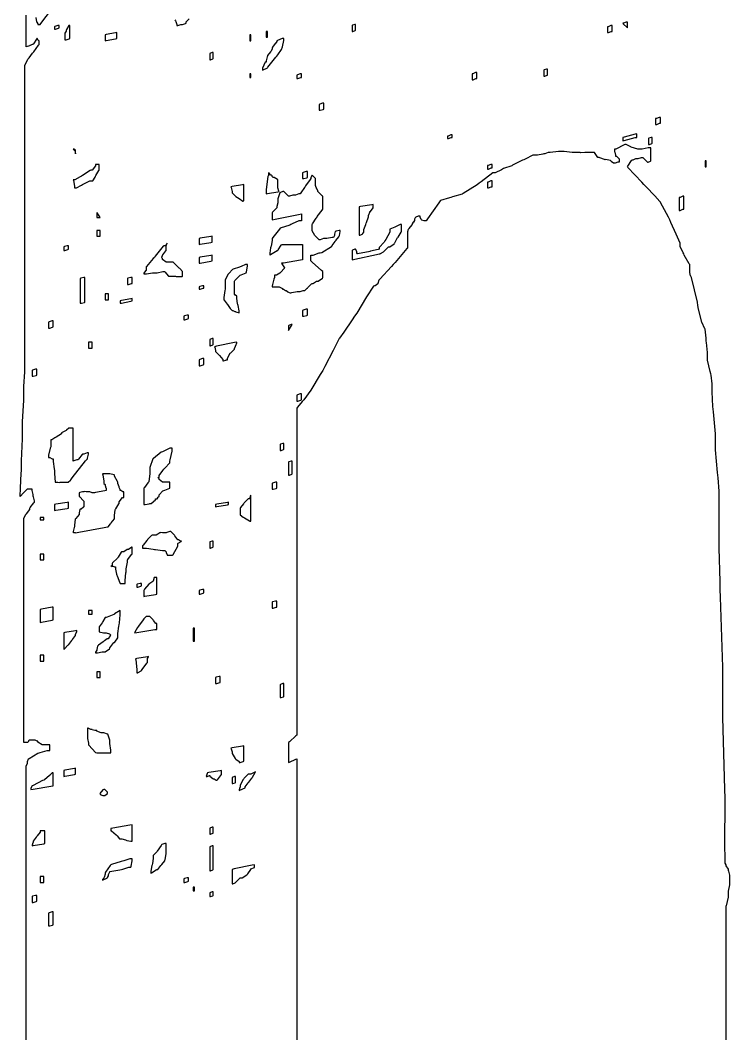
# Model space of a CAD drawing. Extents: x 44 to 313, y 66 to 291.
# Drawn here: x 91.51 to 112.78, y 210.24 to 240.61 of the extents above; entities that cross this region are included whole.
import ezdxf

# ---------------------------------------------------------------- set-up
doc = ezdxf.new("R2010")
doc.units = 0
doc.header["$MEASUREMENT"] = 0

msp = doc.modelspace()

# ---------------------------------------------------------------- linework, layer by layer
at = {"color": 40}
for points in [[(91.9773, 240.692), (91.9949, 240.568), (92.0048, 240.558), (92.0048, 240.558), (92.039, 240.506), (92.039, 240.488), (92.039, 240.488), (92.075, 240.488), (92.075, 240.488), (92.075, 240.488), (92.111, 240.488), (92.111, 240.488), (92.1551, 240.55), (92.5505, 241.063)], [(91.6862, 209.03), (91.6862, 215.955), (91.6862, 218.263), (91.6947, 218.273), (91.7222, 218.346), (91.7222, 218.369), (91.7222, 218.397), (91.7582, 218.476), (91.7582, 218.476), (91.7744, 218.485), (92.039, 218.644), (92.075, 218.652), (92.1096, 218.662), (92.3202, 218.722), (92.3918, 218.722), (92.3918, 218.75), (92.3918, 218.809), (92.3918, 218.828), (92.3918, 218.846), (92.3918, 218.886), (92.3918, 218.899), (92.3477, 218.899), (92.2486, 218.899), (92.2154, 218.899), (92.1713, 218.899), (92.039, 218.979), (92.039, 219.005), (92.0129, 219.005), (91.9536, 219.039), (91.9346, 219.039), (91.9346, 219.039), (91.8986, 219.039), (91.8986, 219.039), (91.8711, 219.039), (91.8118, 219.039), (91.7924, 219.039), (91.7829, 219.039), (91.7582, 219.014), (91.7582, 219.005), (91.7582, 218.996), (91.7303, 218.969), (91.7222, 218.969), (91.6947, 218.969), (91.6354, 218.969), (91.616, 218.969), (91.616, 219.807), (91.616, 222.317), (91.616, 224.808), (91.616, 225.637), (91.616, 225.681), (91.6767, 225.805), (91.6862, 225.814), (91.6947, 225.823), (91.7924, 225.949), (91.7924, 225.99), (91.809, 226.008), (91.9166, 226.149), (91.9346, 226.167), (91.9346, 226.211), (91.9067, 226.325), (91.8986, 226.343), (91.8986, 226.397), (91.8626, 226.515), (91.8626, 226.554), (91.8365, 226.554), (91.7773, 226.554), (91.7582, 226.554), (91.7194, 226.554), (91.6065, 226.449), (91.5099, 226.343), (91.5099, 226.343), (91.5099, 226.343), (91.5141, 226.599), (91.5363, 227.031), (91.5458, 227.119), (91.5458, 227.411), (91.5818, 228.065), (91.5818, 228.283), (91.5818, 228.574), (91.616, 229.228), (91.616, 229.446), (91.616, 229.64), (91.652, 230.078), (91.652, 230.223), (91.652, 231.344), (91.652, 234.703), (91.652, 238.064), (91.652, 239.183), (91.652, 239.255), (91.7402, 239.449), (91.7582, 239.466), (91.7744, 239.484), (91.8806, 239.626), (91.8986, 239.642), (91.9152, 239.67), (92.057, 239.863), (92.075, 239.889), (92.075, 239.916), (92.075, 239.976), (92.075, 239.995), (92.0655, 239.995), (92.039, 240.021), (92.039, 240.029), (92.039, 240.039), (92.0129, 240.065), (92.0048, 240.065), (91.9949, 240.049), (91.9067, 239.907), (91.8986, 239.889), (91.8711, 239.889), (91.8118, 239.853), (91.7924, 239.853), (91.7829, 239.845), (91.6862, 239.819), (91.6862, 239.819), (91.6862, 240.111), (91.6862, 240.765)], [(96.1401, 240.622), (96.1679, 240.594), (96.176, 240.578), (96.2021, 240.485), (96.2021, 240.454), (96.2367, 240.454), (96.3263, 240.48), (96.3443, 240.488), (96.3785, 240.488), (96.4667, 240.516), (96.4847, 240.524), (96.4847, 240.56), (96.5729, 240.657)], [(112.677, 207.429), (112.677, 210.274), (112.677, 213.118), (112.677, 214.066), (112.685, 214.075), (112.748, 214.333), (112.748, 214.419), (112.748, 214.507), (112.783, 214.705), (112.783, 214.771), (112.783, 214.799), (112.783, 214.858), (112.783, 214.878), (112.783, 214.895), (112.783, 214.936), (112.783, 214.948), (112.783, 214.992), (112.757, 215.108), (112.748, 215.124), (112.748, 215.168), (112.677, 215.267), (112.677, 215.301), (112.65, 215.354), (112.632, 216.028), (112.65, 217.074), (112.642, 217.311), (112.632, 217.559), (112.572, 219.728), (112.572, 220.45), (112.572, 221.228), (112.509, 223.318), (112.5, 223.555), (112.491, 223.793), (112.47, 224.79), (112.466, 225.399), (112.466, 225.601), (112.466, 225.787), (112.466, 226.205), (112.466, 226.343), (112.466, 226.501), (112.438, 226.898), (112.43, 226.977), (112.42, 227.057), (112.36, 227.739), (112.36, 227.965), (112.36, 228.213), (112.298, 228.874), (112.29, 228.953), (112.28, 229.033), (112.254, 229.475), (112.254, 229.622), (112.254, 229.72), (112.227, 229.977), (112.219, 230.011), (112.201, 230.083), (112.113, 230.426), (112.113, 230.54), (112.113, 230.656), (112.086, 230.955), (112.077, 230.999), (112.077, 231.087), (112.051, 231.352), (112.043, 231.352), (112.033, 231.362), (111.949, 231.56), (111.847, 231.953), (111.831, 232.058), (111.813, 232.164), (111.636, 232.905), (111.618, 232.94), (111.609, 232.949), (111.584, 233.048), (111.584, 233.08), (111.584, 233.134), (111.584, 233.253), (111.584, 233.292), (111.566, 233.31), (111.416, 233.575), (111.408, 233.609), (111.39, 233.645), (111.301, 233.831), (111.301, 233.892), (111.292, 233.928), (111.181, 234.196), (111.019, 234.555), (110.985, 234.633), (110.949, 234.713), (110.71, 235.154), (110.702, 235.162), (110.684, 235.18), (110.534, 235.348), (110.278, 235.621), (110.207, 235.692), (110.145, 235.762), (109.73, 236.203), (109.714, 236.221), (109.73, 236.238), (109.837, 236.405), (109.854, 236.431), (109.889, 236.431), (109.969, 236.467), (109.996, 236.467), (110.041, 236.467), (110.14, 236.502), (110.173, 236.502), (110.189, 236.485), (110.295, 236.379), (110.313, 236.361), (110.339, 236.361), (110.41, 236.389), (110.419, 236.397), (110.419, 236.495), (110.419, 236.712), (110.419, 236.784), (110.339, 236.784), (110.162, 236.75), (110.103, 236.75), (110.031, 236.75), (109.828, 236.804), (109.82, 236.82), (109.802, 236.83), (109.696, 236.882), (109.678, 236.89), (109.634, 236.89), (109.52, 236.83), (109.502, 236.82), (109.484, 236.812), (109.364, 236.75), (109.325, 236.75), (109.325, 236.732), (109.325, 236.692), (109.325, 236.678), (109.334, 236.662), (109.361, 236.569), (109.361, 236.538), (109.387, 236.538), (109.467, 236.459), (109.467, 236.431), (109.467, 236.415), (109.467, 236.375), (109.467, 236.361), (109.431, 236.361), (109.352, 236.325), (109.325, 236.325), (109.299, 236.325), (109.229, 236.379), (109.221, 236.397), (109.211, 236.407), (109.061, 236.441), (109.044, 236.431), (109.026, 236.441), (108.884, 236.493), (108.868, 236.502), (108.832, 236.502), (108.726, 236.644), (108.726, 236.644), (108.726, 236.644), (108.54, 236.644), (108.479, 236.644), (108.435, 236.644), (108.311, 236.635), (108.303, 236.644), (108.267, 236.644), (108.188, 236.644), (108.162, 236.644), (108.056, 236.644), (107.816, 236.678), (107.738, 236.678), (107.649, 236.678), (107.403, 236.653), (107.385, 236.644), (107.341, 236.644), (107.242, 236.608), (107.208, 236.608), (107.182, 236.6), (107.017, 236.573), (106.962, 236.573), (106.874, 236.573), (106.653, 236.449), (106.609, 236.431), (106.565, 236.415), (106.273, 236.265), (106.256, 236.255), (106.247, 236.247), (106, 236.167), (105.974, 236.149), (105.938, 236.133), (105.753, 236.044), (105.693, 236.044), (105.683, 236.036), (105.33, 235.77), (105.268, 235.726), (105.206, 235.682), (104.792, 235.418), (104.775, 235.409), (104.765, 235.4), (104.466, 235.321), (104.422, 235.303), (104.378, 235.286), (104.114, 235.206), (104.105, 235.197), (104.061, 235.136), (103.893, 234.898), (103.725, 234.659), (103.681, 234.597), (103.681, 234.597), (103.646, 234.597), (103.646, 234.597), (103.619, 234.597), (103.548, 234.625), (103.54, 234.633), (103.531, 234.643), (103.504, 234.714), (103.504, 234.738), (103.504, 234.738), (103.47, 234.738), (103.47, 234.738), (103.443, 234.738), (103.372, 234.713), (103.364, 234.703), (103.354, 234.695), (103.328, 234.649), (103.328, 234.633), (103.328, 234.615), (103.302, 234.561), (103.294, 234.561), (103.294, 234.561), (103.258, 234.509), (103.258, 234.491), (103.248, 234.483), (103.16, 234.369), (103.152, 234.351), (103.142, 234.342), (103.117, 234.269), (103.117, 234.244), (103.117, 234.13), (103.117, 233.872), (103.117, 233.785), (103.099, 233.769), (102.747, 233.354), (102.694, 233.292), (102.64, 233.232), (102.288, 232.851), (102.27, 232.833), (102.26, 232.825), (102.235, 232.727), (102.235, 232.727), (102.235, 232.711), (102.155, 232.657), (102.129, 232.657), (102.102, 232.64), (101.895, 232.318), (101.6, 231.837), (101.53, 231.739), (101.458, 231.635), (101.207, 231.26), (101.079, 231.079), (101.071, 231.069), (101.053, 231.035), (100.89, 230.714), (100.638, 230.233), (100.578, 230.117), (100.506, 229.995), (100.223, 229.526), (100.011, 229.235), (99.9765, 229.199), (99.9589, 229.183), (99.8181, 229.015), (99.8001, 228.989), (99.8001, 228.331), (99.8001, 226.355), (99.8001, 224.086), (99.8001, 221.815), (99.8001, 219.84), (99.8001, 219.181), (99.774, 219.165), (99.5796, 218.987), (99.5535, 218.969), (99.5535, 218.82), (99.5535, 218.482), (99.5535, 218.369), (99.5796, 218.379), (99.774, 218.467), (99.8001, 218.476), (99.8001, 215.972), (99.8001, 210.336), (99.8001, 208.456)]]:
    msp.add_lwpolyline(points, dxfattribs=at)
for points in [[(92.534, 240.348), (92.5682, 240.348), (92.6564, 240.374), (92.6744, 240.382), (92.6744, 240.4), (92.6744, 240.441), (92.6744, 240.454), (92.6387, 240.454), (92.5505, 240.428), (92.534, 240.418), (92.534, 240.401), (92.534, 240.348), (92.534, 240.348)], [(92.9929, 240.454), (92.9651, 240.454), (92.8949, 240.33), (92.8867, 240.312), (92.8867, 240.286), (92.8508, 240.226), (92.8508, 240.206), (92.8508, 240.162), (92.8508, 240.062), (92.8508, 240.029), (92.8853, 240.029), (92.9749, 240.057), (92.9929, 240.065), (92.9929, 240.163), (92.9929, 240.382), (92.9929, 240.454)], [(98.884, 240.101), (98.884, 240.101), (98.9182, 240.101), (98.9182, 240.101), (98.9182, 240.145), (98.9182, 240.244), (98.9182, 240.278), (98.9182, 240.278), (98.884, 240.278), (98.884, 240.278), (98.884, 240.234), (98.884, 240.134), (98.884, 240.101)], [(101.46, 240.278), (101.486, 240.278), (101.554, 240.304), (101.564, 240.312), (101.564, 240.356), (101.564, 240.455), (101.564, 240.488), (101.538, 240.488), (101.468, 240.464), (101.46, 240.454), (101.46, 240.41), (101.46, 240.31), (101.46, 240.278)], [(109.115, 240.242), (109.149, 240.242), (109.227, 240.278), (109.255, 240.278), (109.255, 240.322), (109.255, 240.421), (109.255, 240.454), (109.219, 240.454), (109.141, 240.418), (109.115, 240.418), (109.115, 240.374), (109.115, 240.275), (109.115, 240.242)], [(109.714, 240.382), (109.714, 240.426), (109.714, 240.526), (109.714, 240.558), (109.678, 240.558), (109.6, 240.524), (109.573, 240.524), (109.59, 240.508), (109.704, 240.392), (109.714, 240.382)], [(94.0513, 239.995), (94.0855, 240.005), (94.3681, 240.057), (94.404, 240.065), (94.404, 240.109), (94.404, 240.209), (94.404, 240.242), (94.3681, 240.234), (94.0855, 240.181), (94.0513, 240.171), (94.0513, 240.127), (94.0513, 240.028), (94.0513, 239.995)], [(98.389, 239.995), (98.389, 239.995), (98.425, 239.995), (98.425, 239.995), (98.425, 240.039), (98.425, 240.138), (98.425, 240.171), (98.425, 240.171), (98.389, 240.171), (98.389, 240.171), (98.389, 240.127), (98.389, 240.028), (98.389, 239.995)], [(99.2008, 239.995), (99.2008, 239.979), (99.1747, 239.925), (99.1665, 239.925), (99.1567, 239.916), (99.0685, 239.801), (99.0604, 239.783), (99.0604, 239.757), (99.0328, 239.686), (99.0244, 239.677), (99.0148, 239.668), (98.9266, 239.554), (98.9182, 239.536), (98.9087, 239.52), (98.884, 239.4), (98.884, 239.36), (98.8564, 239.36), (98.7778, 239.175), (98.7778, 239.113), (98.7944, 239.123), (98.9005, 239.175), (98.9182, 239.183), (98.9362, 239.201), (99.1732, 239.502), (99.2008, 239.536), (99.2353, 239.572), (99.3415, 239.731), (99.3771, 239.819), (99.3771, 239.819), (99.3771, 239.819), (99.4131, 240.005), (99.4131, 240.065), (99.3592, 240.065), (99.2269, 240.005), (99.2008, 239.995)], [(97.1903, 239.43), (97.2164, 239.43), (97.2866, 239.457), (97.2965, 239.466), (97.2965, 239.51), (97.2965, 239.609), (97.2965, 239.642), (97.2689, 239.642), (97.1984, 239.616), (97.1903, 239.606), (97.1903, 239.562), (97.1903, 239.463), (97.1903, 239.43)], [(107.208, 238.937), (107.235, 238.937), (107.305, 238.963), (107.315, 238.971), (107.315, 239.015), (107.315, 239.115), (107.315, 239.147), (107.287, 239.147), (107.217, 239.123), (107.208, 239.113), (107.208, 239.069), (107.208, 238.97), (107.208, 238.937)], [(98.389, 238.901), (98.389, 238.901), (98.425, 238.901), (98.425, 238.901), (98.425, 238.928), (98.425, 238.988), (98.425, 239.007), (98.425, 239.007), (98.389, 239.007), (98.389, 239.007), (98.389, 238.981), (98.389, 238.922), (98.389, 238.901)], [(99.8001, 238.867), (99.8347, 238.867), (99.9243, 238.893), (99.9423, 238.901), (99.9423, 238.928), (99.9423, 238.988), (99.9423, 239.007), (99.9063, 239.007), (99.8181, 238.981), (99.8001, 238.971), (99.8001, 238.945), (99.8001, 238.887), (99.8001, 238.867)], [(105.058, 238.831), (105.092, 238.831), (105.17, 238.867), (105.198, 238.867), (105.198, 238.911), (105.198, 239.01), (105.198, 239.043), (105.162, 239.043), (105.084, 239.007), (105.058, 239.007), (105.058, 238.963), (105.058, 238.864), (105.058, 238.831)], [(100.471, 237.913), (100.506, 237.913), (100.594, 237.94), (100.612, 237.949), (100.612, 237.993), (100.612, 238.092), (100.612, 238.125), (100.576, 238.125), (100.488, 238.099), (100.471, 238.089), (100.471, 238.045), (100.471, 237.946), (100.471, 237.913)], [(110.56, 237.49), (110.594, 237.49), (110.675, 237.526), (110.702, 237.526), (110.702, 237.57), (110.702, 237.669), (110.702, 237.702), (110.666, 237.702), (110.586, 237.666), (110.56, 237.666), (110.56, 237.622), (110.56, 237.523), (110.56, 237.49)], [(104.316, 237.067), (104.351, 237.067), (104.43, 237.103), (104.458, 237.103), (104.458, 237.12), (104.458, 237.161), (104.458, 237.173), (104.422, 237.173), (104.342, 237.137), (104.316, 237.137), (104.316, 237.12), (104.316, 237.067), (104.316, 237.067)], [(109.573, 236.996), (109.618, 237.006), (109.952, 237.094), (109.996, 237.103), (109.996, 237.129), (109.996, 237.188), (109.996, 237.207), (109.952, 237.199), (109.618, 237.112), (109.573, 237.103), (109.573, 237.076), (109.573, 237.017), (109.573, 236.996)], [(110.349, 236.89), (110.375, 236.89), (110.446, 236.918), (110.455, 236.926), (110.455, 236.97), (110.455, 237.069), (110.455, 237.103), (110.428, 237.103), (110.357, 237.076), (110.349, 237.067), (110.349, 237.023), (110.349, 236.923), (110.349, 236.89)], [(93.1693, 236.714), (93.1693, 236.723), (93.1153, 236.75), (93.0974, 236.75), (93.0974, 236.75), (93.1238, 236.714), (93.1333, 236.714), (93.1415, 236.706), (93.1623, 236.608), (93.1693, 236.608), (93.1693, 236.608), (93.1693, 236.688), (93.1693, 236.714)], [(112.043, 236.221), (112.043, 236.221), (112.077, 236.221), (112.077, 236.221), (112.077, 236.265), (112.077, 236.364), (112.077, 236.397), (112.077, 236.397), (112.043, 236.397), (112.043, 236.397), (112.043, 236.353), (112.043, 236.254), (112.043, 236.221)], [(93.1333, 235.585), (93.194, 235.585), (93.3443, 235.674), (93.3799, 235.692), (93.4145, 235.709), (93.6004, 235.796), (93.6625, 235.796), (93.6886, 235.796), (93.7588, 235.912), (93.7687, 235.938), (93.7768, 235.956), (93.865, 236.106), (93.8749, 236.115), (93.8749, 236.159), (93.8749, 236.258), (93.8749, 236.291), (93.847, 236.291), (93.7877, 236.291), (93.7687, 236.291), (93.7687, 236.247), (93.6611, 236.115), (93.6265, 236.115), (93.6089, 236.106), (93.3718, 235.956), (93.3457, 235.938), (93.3097, 235.922), (93.1499, 235.832), (93.0974, 235.832), (93.1058, 235.806), (93.1333, 235.64), (93.1333, 235.585)], [(98.884, 235.409), (98.9182, 235.418), (99.2353, 235.471), (99.271, 235.479), (99.2614, 235.489), (99.2367, 235.588), (99.2367, 235.62), (99.2367, 235.674), (99.2367, 235.793), (99.2367, 235.832), (99.2188, 235.841), (99.1249, 235.902), (99.0946, 235.902), (99.0946, 235.902), (99.0604, 235.93), (99.0604, 235.938), (99.0604, 235.948), (99.0328, 235.972), (99.0244, 235.972), (99.0148, 235.972), (98.9901, 236), (98.9901, 236.008), (98.9901, 236.008), (98.9542, 236.044), (98.9542, 236.044), (98.9542, 236.026), (98.9542, 235.986), (98.9542, 235.972), (98.9362, 235.928), (98.884, 235.54), (98.884, 235.409)], [(99.9765, 235.868), (100.011, 235.868), (100.101, 235.894), (100.119, 235.902), (100.119, 235.946), (100.119, 236.045), (100.119, 236.079), (100.083, 236.079), (99.9945, 236.054), (99.9765, 236.044), (99.9765, 236), (99.9765, 235.901), (99.9765, 235.868)], [(105.517, 236.149), (105.551, 236.149), (105.629, 236.185), (105.657, 236.185), (105.657, 236.212), (105.657, 236.271), (105.657, 236.291), (105.621, 236.291), (105.543, 236.255), (105.517, 236.255), (105.517, 236.229), (105.517, 236.17), (105.517, 236.149)], [(99.0604, 232.621), (99.1044, 232.621), (99.2036, 232.621), (99.2367, 232.621), (99.271, 232.621), (99.3771, 232.569), (99.3771, 232.551), (99.4033, 232.551), (99.4625, 232.517), (99.4833, 232.517), (99.4833, 232.517), (99.5193, 232.481), (99.5193, 232.481), (99.5274, 232.472), (99.599, 232.445), (99.6237, 232.445), (99.6502, 232.454), (99.8153, 232.481), (99.8721, 232.481), (99.9063, 232.481), (99.9945, 232.508), (100.013, 232.517), (100.039, 232.517), (100.109, 232.578), (100.119, 232.587), (100.135, 232.605), (100.241, 232.711), (100.259, 232.727), (100.259, 232.727), (100.295, 232.727), (100.295, 232.727), (100.303, 232.737), (100.391, 232.789), (100.401, 232.797), (100.445, 232.797), (100.568, 232.887), (100.578, 232.904), (100.578, 232.931), (100.578, 232.99), (100.578, 233.01), (100.578, 233.028), (100.578, 233.068), (100.578, 233.08), (100.542, 233.116), (100.259, 233.364), (100.225, 233.398), (100.225, 233.425), (100.225, 233.484), (100.225, 233.503), (100.225, 233.521), (100.225, 233.562), (100.225, 233.575), (100.295, 233.575), (100.47, 233.637), (100.506, 233.645), (100.55, 233.655), (100.841, 233.83), (100.858, 233.856), (100.867, 233.866), (100.955, 233.981), (100.965, 233.998), (100.973, 234.007), (101.061, 234.122), (101.071, 234.138), (101.079, 234.156), (101.107, 234.276), (101.107, 234.315), (101.071, 234.315), (100.981, 234.29), (100.965, 234.28), (100.955, 234.28), (100.93, 234.202), (100.93, 234.174), (100.93, 234.158), (100.903, 234.104), (100.894, 234.104), (100.867, 234.096), (100.701, 234.068), (100.648, 234.068), (100.604, 234.068), (100.505, 234.032), (100.471, 234.032), (100.462, 234.042), (100.373, 234.13), (100.365, 234.138), (100.347, 234.156), (100.259, 234.302), (100.259, 234.351), (100.259, 234.369), (100.259, 234.408), (100.259, 234.421), (100.259, 234.439), (100.259, 234.479), (100.259, 234.491), (100.276, 234.509), (100.383, 234.677), (100.401, 234.703), (100.417, 234.731), (100.56, 234.924), (100.578, 234.95), (100.578, 234.994), (100.578, 235.093), (100.578, 235.126), (100.578, 235.18), (100.578, 235.3), (100.578, 235.339), (100.568, 235.339), (100.542, 235.365), (100.542, 235.373), (100.532, 235.383), (100.444, 235.471), (100.435, 235.479), (100.435, 235.497), (100.409, 235.549), (100.401, 235.549), (100.401, 235.549), (100.365, 235.657), (100.365, 235.692), (100.365, 235.736), (100.365, 235.835), (100.365, 235.868), (100.356, 235.877), (100.268, 235.964), (100.259, 235.972), (100.25, 235.964), (100.225, 235.893), (100.225, 235.868), (100.207, 235.841), (100.065, 235.647), (100.048, 235.62), (100.03, 235.603), (99.9229, 235.436), (99.9063, 235.409), (99.8622, 235.409), (99.7631, 235.373), (99.7299, 235.373), (99.6858, 235.373), (99.5867, 235.339), (99.5535, 235.339), (99.5535, 235.339), (99.5193, 235.373), (99.5193, 235.373), (99.5094, 235.383), (99.4212, 235.471), (99.4131, 235.479), (99.3856, 235.479), (99.3151, 235.453), (99.3069, 235.443), (99.2974, 235.435), (99.2367, 235.257), (99.2367, 235.197), (99.2367, 235.144), (99.2008, 235.026), (99.2008, 234.986), (99.1828, 234.968), (99.0769, 234.862), (99.0604, 234.844), (99.0604, 234.792), (99.0604, 234.673), (99.0604, 234.633), (99.1485, 234.651), (99.8541, 234.792), (99.9423, 234.81), (99.9423, 234.757), (99.9423, 234.637), (99.9423, 234.597), (99.8622, 234.597), (99.6583, 234.509), (99.6237, 234.491), (99.5881, 234.474), (99.3069, 234.385), (99.3069, 234.385), (99.2794, 234.351), (99.0865, 234.096), (99.0604, 234.068), (99.0604, 234.007), (99.0328, 233.839), (99.0244, 233.821), (99.0148, 233.795), (98.9901, 233.63), (98.9901, 233.575), (99.0163, 233.593), (99.2092, 233.707), (99.2367, 233.715), (99.2449, 233.733), (99.3331, 233.875), (99.3429, 233.892), (99.4212, 233.892), (99.599, 233.892), (99.6597, 233.892), (99.7384, 233.892), (99.9162, 233.892), (99.9765, 233.892), (99.9765, 233.777), (99.9765, 233.519), (99.9765, 233.433), (99.9148, 233.425), (99.4033, 233.336), (99.3429, 233.327), (99.351, 233.31), (99.4378, 233.196), (99.4474, 233.186), (99.4378, 233.178), (99.3151, 233.055), (99.3069, 233.046), (99.2974, 233.037), (99.1979, 232.974), (99.1665, 232.974), (99.1665, 232.974), (99.1306, 232.974), (99.1306, 232.974), (99.1306, 232.958), (99.1306, 232.917), (99.1306, 232.904), (99.1126, 232.853), (99.0685, 232.697), (99.0604, 232.64), (99.0604, 232.621)], [(105.517, 235.585), (105.551, 235.585), (105.629, 235.62), (105.657, 235.62), (105.657, 235.664), (105.657, 235.763), (105.657, 235.796), (105.621, 235.796), (105.543, 235.762), (105.517, 235.762), (105.517, 235.718), (105.517, 235.619), (105.517, 235.585)], [(97.8599, 235.443), (97.8683, 235.435), (97.9565, 235.348), (97.966, 235.339), (97.9745, 235.33), (98.0722, 235.267), (98.0722, 235.267), (98.0722, 235.267), (98.1865, 235.188), (98.2126, 235.197), (98.2126, 235.321), (98.2126, 235.599), (98.2126, 235.692), (98.177, 235.683), (97.8599, 235.629), (97.8256, 235.62), (97.8337, 235.603), (97.8599, 235.483), (97.8599, 235.443)], [(111.265, 234.914), (111.3, 234.914), (111.38, 234.95), (111.408, 234.95), (111.408, 235.048), (111.408, 235.267), (111.408, 235.339), (111.372, 235.339), (111.292, 235.303), (111.265, 235.303), (111.265, 235.206), (111.265, 234.987), (111.265, 234.914)], [(93.8029, 234.703), (93.8294, 234.703), (93.8886, 234.703), (93.9091, 234.703), (93.8996, 234.721), (93.8114, 234.836), (93.8029, 234.844), (93.8029, 234.844), (93.8029, 234.739), (93.8029, 234.703)], [(101.67, 234.174), (101.696, 234.174), (101.767, 234.2), (101.776, 234.208), (101.785, 234.218), (101.812, 234.265), (101.812, 234.28), (101.812, 234.342), (101.873, 234.492), (101.883, 234.527), (101.891, 234.555), (101.953, 234.72), (101.953, 234.774), (101.961, 234.783), (101.989, 234.856), (101.989, 234.88), (102.015, 234.88), (102.093, 234.986), (102.093, 235.02), (102.093, 235.038), (102.093, 235.078), (102.093, 235.09), (102.049, 235.082), (101.714, 235.03), (101.67, 235.02), (101.67, 234.81), (101.67, 234.334), (101.67, 234.174)], [(101.46, 233.433), (101.538, 233.451), (102.19, 233.593), (102.27, 233.609), (102.27, 233.609), (102.306, 233.609), (102.306, 233.609), (102.314, 233.619), (102.402, 233.671), (102.412, 233.679), (102.428, 233.697), (102.534, 233.805), (102.552, 233.821), (102.596, 233.821), (102.719, 233.91), (102.729, 233.928), (102.737, 233.937), (102.825, 234.096), (102.835, 234.104), (102.843, 234.114), (102.931, 234.262), (102.941, 234.28), (102.941, 234.334), (102.941, 234.453), (102.941, 234.491), (102.897, 234.491), (102.781, 234.43), (102.765, 234.421), (102.737, 234.413), (102.588, 234.351), (102.588, 234.351), (102.588, 234.262), (102.472, 234.042), (102.446, 233.998), (102.42, 233.963), (102.27, 233.805), (102.27, 233.751), (102.243, 233.743), (102.015, 233.689), (101.989, 233.679), (101.953, 233.671), (101.67, 233.619), (101.636, 233.609), (101.626, 233.609), (101.6, 233.637), (101.6, 233.645), (101.6, 233.673), (101.572, 233.743), (101.564, 233.751), (101.538, 233.751), (101.468, 233.725), (101.46, 233.715), (101.46, 233.715), (101.46, 233.504), (101.46, 233.433)], [(93.8029, 234.138), (93.8294, 234.138), (93.8886, 234.138), (93.9091, 234.138), (93.9091, 234.182), (93.9091, 234.281), (93.9091, 234.315), (93.8816, 234.315), (93.8223, 234.315), (93.8029, 234.315), (93.8029, 234.271), (93.8029, 234.171), (93.8029, 234.138)], [(95.214, 233.01), (95.2927, 233.01), (95.4719, 233.046), (95.5326, 233.046), (95.6109, 233.046), (95.7887, 233.08), (95.8494, 233.08), (95.8578, 233.063), (95.946, 232.949), (95.9556, 232.94), (96.0078, 232.94), (96.1277, 232.94), (96.1679, 232.94), (96.1842, 232.931), (96.3605, 232.931), (96.3785, 232.94), (96.3785, 232.967), (96.3785, 233.026), (96.3785, 233.046), (96.3785, 233.081), (96.2903, 233.17), (96.2724, 233.186), (96.2547, 233.204), (96.114, 233.346), (96.096, 233.363), (96.0519, 233.363), (95.9527, 233.363), (95.9196, 233.363), (95.8839, 233.363), (95.7792, 233.443), (95.7792, 233.469), (95.7792, 233.469), (95.7432, 233.503), (95.7432, 233.503), (95.7516, 233.513), (95.7792, 233.56), (95.7792, 233.575), (95.7873, 233.584), (95.8755, 233.699), (95.8854, 233.715), (95.8854, 233.743), (95.8854, 233.802), (95.8854, 233.821), (95.8854, 233.849), (95.9196, 233.928), (95.9196, 233.928), (95.8854, 233.892), (95.8854, 233.884), (95.8578, 233.856), (95.8494, 233.856), (95.8494, 233.856), (95.8151, 233.856), (95.8151, 233.856), (95.7972, 233.839), (95.5587, 233.539), (95.5326, 233.503), (95.4966, 233.469), (95.2941, 233.232), (95.286, 233.222), (95.286, 233.196), (95.286, 233.136), (95.286, 233.116), (95.268, 233.099), (95.214, 233.033), (95.214, 233.01)], [(96.8735, 233.892), (96.9077, 233.901), (97.2248, 233.954), (97.2605, 233.962), (97.2605, 234.006), (97.2605, 234.105), (97.2605, 234.138), (97.2248, 234.13), (96.9077, 234.078), (96.8735, 234.068), (96.8735, 234.024), (96.8735, 233.925), (96.8735, 233.892)], [(92.8165, 233.715), (92.8508, 233.715), (92.939, 233.743), (92.9569, 233.751), (92.9569, 233.777), (92.9569, 233.837), (92.9569, 233.856), (92.921, 233.856), (92.8328, 233.831), (92.8165, 233.821), (92.8165, 233.795), (92.8165, 233.736), (92.8165, 233.715)], [(96.8735, 233.327), (96.9077, 233.336), (97.2248, 233.39), (97.2605, 233.398), (97.2605, 233.443), (97.2605, 233.542), (97.2605, 233.575), (97.2248, 233.566), (96.9077, 233.513), (96.8735, 233.503), (96.8735, 233.459), (96.8735, 233.36), (96.8735, 233.327)], [(97.6133, 232.234), (97.6217, 232.225), (97.7099, 232.102), (97.7194, 232.092), (97.7194, 232.092), (97.8076, 231.969), (97.8256, 231.951), (97.8256, 231.951), (97.8599, 231.915), (97.8599, 231.915), (97.8863, 231.915), (97.9456, 231.881), (97.966, 231.881), (97.9745, 231.873), (98.0722, 231.845), (98.0722, 231.845), (98.0722, 231.907), (98.0447, 232.066), (98.0362, 232.092), (98.0267, 232.11), (98.002, 232.283), (98.002, 232.34), (98.002, 232.34), (97.966, 232.374), (97.966, 232.374), (97.9565, 232.374), (97.9318, 232.402), (97.9318, 232.41), (97.9318, 232.482), (97.9318, 232.64), (97.9318, 232.693), (97.9318, 232.719), (97.9318, 232.778), (97.9318, 232.797), (97.9399, 232.815), (98.0902, 232.966), (98.1082, 232.974), (98.1343, 232.984), (98.2846, 233.046), (98.2846, 233.046), (98.2927, 233.072), (98.3188, 233.237), (98.3188, 233.292), (98.2652, 233.292), (98.1343, 233.232), (98.1082, 233.222), (98.0803, 233.214), (97.8958, 233.15), (97.8958, 233.15), (97.8778, 233.142), (97.7635, 233.019), (97.7554, 233.01), (97.7374, 232.993), (97.6492, 232.821), (97.6492, 232.763), (97.6492, 232.711), (97.6492, 232.591), (97.6492, 232.551), (97.6394, 232.517), (97.6133, 232.306), (97.6133, 232.234)], [(93.3097, 232.128), (93.3443, 232.128), (93.4325, 232.155), (93.4501, 232.164), (93.4501, 232.35), (93.4501, 232.766), (93.4501, 232.904), (93.4145, 232.904), (93.3263, 232.879), (93.3097, 232.869), (93.3097, 232.684), (93.3097, 232.267), (93.3097, 232.128)], [(94.7208, 232.693), (94.7554, 232.693), (94.8436, 232.719), (94.8612, 232.727), (94.8612, 232.771), (94.8612, 232.87), (94.8612, 232.904), (94.8256, 232.904), (94.7374, 232.879), (94.7208, 232.869), (94.7208, 232.825), (94.7208, 232.726), (94.7208, 232.693)], [(94.0513, 232.234), (94.0774, 232.234), (94.1352, 232.234), (94.1557, 232.234), (94.1557, 232.278), (94.1557, 232.377), (94.1557, 232.41), (94.1296, 232.41), (94.0703, 232.41), (94.0513, 232.41), (94.0513, 232.366), (94.0513, 232.267), (94.0513, 232.234)], [(96.8735, 232.551), (96.9077, 232.551), (96.9959, 232.578), (97.0139, 232.587), (97.0139, 232.605), (97.0139, 232.645), (97.0139, 232.657), (96.9779, 232.657), (96.8897, 232.631), (96.8735, 232.621), (96.8735, 232.605), (96.8735, 232.551), (96.8735, 232.551)], [(94.5085, 232.128), (94.543, 232.137), (94.8256, 232.19), (94.8612, 232.198), (94.8612, 232.216), (94.8612, 232.256), (94.8612, 232.268), (94.8256, 232.26), (94.543, 232.208), (94.5085, 232.198), (94.5085, 232.181), (94.5085, 232.128), (94.5085, 232.128)], [(96.4145, 231.635), (96.4487, 231.635), (96.5369, 231.661), (96.5549, 231.669), (96.5549, 231.696), (96.5549, 231.756), (96.5549, 231.775), (96.5193, 231.775), (96.4311, 231.749), (96.4145, 231.739), (96.4145, 231.713), (96.4145, 231.655), (96.4145, 231.635)], [(99.9765, 231.739), (100.011, 231.739), (100.101, 231.767), (100.119, 231.775), (100.119, 231.819), (100.119, 231.918), (100.119, 231.951), (100.083, 231.951), (99.9945, 231.925), (99.9765, 231.915), (99.9765, 231.871), (99.9765, 231.772), (99.9765, 231.739)], [(92.3576, 231.386), (92.3918, 231.386), (92.48, 231.414), (92.498, 231.422), (92.498, 231.466), (92.498, 231.565), (92.498, 231.599), (92.4623, 231.599), (92.3742, 231.573), (92.3576, 231.563), (92.3576, 231.519), (92.3576, 231.419), (92.3576, 231.386)], [(99.5535, 231.316), (99.562, 231.334), (99.6502, 231.476), (99.6597, 231.492), (99.6322, 231.492), (99.562, 231.468), (99.5535, 231.458), (99.5535, 231.424), (99.5535, 231.344), (99.5535, 231.316)], [(93.5563, 230.787), (93.5824, 230.787), (93.6417, 230.787), (93.6625, 230.787), (93.6625, 230.831), (93.6625, 230.93), (93.6625, 230.963), (93.635, 230.963), (93.5757, 230.963), (93.5563, 230.963), (93.5563, 230.919), (93.5563, 230.82), (93.5563, 230.787)], [(97.1903, 230.857), (97.2164, 230.857), (97.2866, 230.885), (97.2965, 230.893), (97.2965, 230.937), (97.2965, 231.036), (97.2965, 231.069), (97.2689, 231.069), (97.1984, 231.043), (97.1903, 231.033), (97.1903, 230.989), (97.1903, 230.89), (97.1903, 230.857)], [(97.3667, 230.681), (97.3748, 230.673), (97.463, 230.586), (97.4729, 230.576), (97.481, 230.568), (97.579, 230.443), (97.579, 230.4), (97.6051, 230.4), (97.6739, 230.426), (97.6835, 230.434), (97.6835, 230.434), (97.7194, 230.434), (97.7194, 230.434), (97.7194, 230.488), (97.8076, 230.63), (97.8256, 230.646), (97.8422, 230.664), (97.9318, 230.757), (97.9318, 230.787), (97.9399, 230.797), (97.966, 230.842), (97.966, 230.857), (97.9745, 230.867), (98.002, 230.94), (98.002, 230.963), (97.9304, 230.955), (97.3928, 230.841), (97.3307, 230.823), (97.3391, 230.814), (97.3667, 230.715), (97.3667, 230.681)], [(96.8735, 230.258), (96.9077, 230.258), (96.9959, 230.285), (97.0139, 230.294), (97.0139, 230.338), (97.0139, 230.437), (97.0139, 230.47), (96.9779, 230.47), (96.8897, 230.444), (96.8735, 230.434), (96.8735, 230.39), (96.8735, 230.291), (96.8735, 230.258)], [(91.8626, 229.941), (91.8972, 229.941), (91.9868, 229.967), (92.0048, 229.975), (92.0048, 230.019), (92.0048, 230.119), (92.0048, 230.152), (91.9688, 230.152), (91.8806, 230.127), (91.8626, 230.117), (91.8626, 230.073), (91.8626, 229.974), (91.8626, 229.941)], [(99.8001, 229.199), (99.8347, 229.199), (99.9243, 229.227), (99.9423, 229.235), (99.9423, 229.279), (99.9423, 229.379), (99.9423, 229.412), (99.9063, 229.412), (99.8181, 229.386), (99.8001, 229.376), (99.8001, 229.332), (99.8001, 229.233), (99.8001, 229.199)], [(92.3576, 227.506), (92.3918, 227.506), (92.4705, 227.471), (92.498, 227.471), (92.498, 227.383), (92.5241, 227.163), (92.534, 227.119), (92.534, 227.031), (92.5587, 226.766), (92.5682, 226.766), (92.6401, 226.766), (92.6401, 226.766), (92.7005, 226.757), (92.7104, 226.766), (92.7365, 226.766), (92.7957, 226.766), (92.8165, 226.766), (92.8426, 226.766), (92.9005, 226.766), (92.921, 226.766), (92.9474, 226.766), (93.0176, 226.828), (93.0271, 226.836), (93.0712, 226.898), (93.4681, 227.411), (93.5221, 227.471), (93.5302, 227.489), (93.5563, 227.609), (93.5563, 227.648), (93.5122, 227.648), (93.4131, 227.612), (93.3799, 227.612), (93.3619, 227.595), (93.2561, 227.453), (93.2395, 227.435), (93.2035, 227.435), (93.1153, 227.411), (93.0974, 227.401), (93.0974, 227.648), (93.0974, 228.203), (93.0974, 228.388), (93.0712, 228.388), (93.012, 228.388), (92.9929, 228.388), (92.9651, 228.388), (92.8949, 228.327), (92.8867, 228.317), (92.8688, 228.309), (92.7626, 228.257), (92.7446, 228.247), (92.7446, 228.213), (92.5862, 228.116), (92.5682, 228.107), (92.5505, 228.098), (92.4581, 228.035), (92.4278, 228.035), (92.4278, 227.983), (92.4278, 227.864), (92.4278, 227.824), (92.4098, 227.79), (92.3576, 227.578), (92.3576, 227.506)], [(99.3069, 227.718), (99.3331, 227.718), (99.4033, 227.746), (99.4131, 227.754), (99.4131, 227.798), (99.4131, 227.897), (99.4131, 227.93), (99.3856, 227.93), (99.3151, 227.904), (99.3069, 227.894), (99.3069, 227.85), (99.3069, 227.751), (99.3069, 227.718)], [(96.0617, 227.788), (95.9901, 227.788), (95.8137, 227.7), (95.7792, 227.682), (95.7351, 227.666), (95.5051, 227.481), (95.4966, 227.471), (95.4871, 227.463), (95.3904, 227.205), (95.3904, 227.119), (95.3904, 227.031), (95.3643, 226.775), (95.3562, 226.766), (95.3382, 226.749), (95.232, 226.608), (95.214, 226.59), (95.214, 226.467), (95.214, 226.188), (95.214, 226.095), (95.2581, 226.095), (95.3728, 226.122), (95.3904, 226.131), (95.4345, 226.131), (95.5668, 226.237), (95.5668, 226.271), (95.5668, 226.271), (95.6028, 226.271), (95.6028, 226.271), (95.6109, 226.271), (95.6388, 226.299), (95.6388, 226.307), (95.6388, 226.316), (95.673, 226.343), (95.673, 226.343), (95.673, 226.387), (95.7873, 226.511), (95.8151, 226.519), (95.8413, 226.529), (95.9915, 226.59), (95.9915, 226.59), (95.9915, 226.608), (95.9915, 226.647), (95.9915, 226.66), (95.9915, 226.687), (95.9915, 226.746), (95.9915, 226.766), (95.9474, 226.766), (95.848, 226.766), (95.8151, 226.766), (95.7792, 226.766), (95.673, 226.846), (95.673, 226.872), (95.673, 226.872), (95.6388, 226.906), (95.6388, 226.906), (95.6388, 226.906), (95.673, 226.906), (95.673, 226.906), (95.673, 226.968), (95.7873, 227.119), (95.8151, 227.153), (95.8413, 227.189), (95.9915, 227.349), (95.9915, 227.401), (96.0078, 227.437), (96.0617, 227.701), (96.0617, 227.788)], [(99.5535, 226.977), (99.5796, 226.977), (99.6502, 227.004), (99.6597, 227.013), (99.6597, 227.11), (99.6597, 227.329), (99.6597, 227.401), (99.6322, 227.401), (99.562, 227.375), (99.5535, 227.365), (99.5535, 227.269), (99.5535, 227.05), (99.5535, 226.977)], [(93.1693, 225.249), (93.2656, 225.267), (93.6445, 225.337), (94.0234, 225.408), (94.1215, 225.425), (94.1476, 225.425), (94.2178, 225.515), (94.2276, 225.531), (94.2358, 225.549), (94.3321, 225.669), (94.3321, 225.708), (94.3321, 225.77), (94.3585, 225.938), (94.3681, 225.954), (94.3762, 225.964), (94.4644, 226.114), (94.4742, 226.131), (94.4742, 226.175), (94.579, 226.307), (94.6146, 226.307), (94.6146, 226.325), (94.6146, 226.365), (94.6146, 226.377), (94.6146, 226.405), (94.6146, 226.464), (94.6146, 226.483), (94.5871, 226.483), (94.5279, 226.519), (94.5085, 226.519), (94.5085, 226.545), (94.4742, 226.605), (94.4742, 226.624), (94.4742, 226.624), (94.4383, 226.731), (94.4383, 226.766), (94.4287, 226.784), (94.3405, 226.95), (94.3321, 226.977), (94.3225, 226.986), (94.1973, 227.013), (94.1557, 227.013), (94.1116, 227.013), (93.9793, 227.013), (93.9793, 227.013), (93.9878, 226.986), (94.0153, 226.795), (94.0153, 226.73), (94.0153, 226.73), (94.0513, 226.696), (94.0513, 226.696), (94.0513, 226.669), (94.076, 226.599), (94.0855, 226.59), (94.0855, 226.573), (94.0855, 226.533), (94.0855, 226.519), (94.0498, 226.511), (93.7673, 226.457), (93.7327, 226.447), (93.7327, 226.447), (93.6985, 226.447), (93.6985, 226.447), (93.6706, 226.447), (93.6004, 226.475), (93.5923, 226.483), (93.5923, 226.483), (93.5563, 226.483), (93.5563, 226.483), (93.5383, 226.483), (93.4861, 226.483), (93.4861, 226.483), (93.4861, 226.483), (93.424, 226.493), (93.4159, 226.483), (93.3799, 226.483), (93.2917, 226.457), (93.2737, 226.447), (93.2737, 226.421), (93.2737, 226.363), (93.2737, 226.343), (93.2917, 226.325), (93.3979, 226.219), (93.4159, 226.201), (93.4159, 226.175), (93.4159, 226.115), (93.4159, 226.095), (93.4159, 226.078), (93.4159, 226.038), (93.4159, 226.024), (93.406, 226.016), (93.333, 225.954), (93.3097, 225.954), (93.3002, 225.946), (93.2737, 225.848), (93.2737, 225.848), (93.2737, 225.804), (93.1774, 225.681), (93.1693, 225.672), (93.1594, 225.655), (93.1333, 225.483), (93.1333, 225.425), (93.1238, 225.408), (93.0974, 225.288), (93.0974, 225.249), (93.1058, 225.258), (93.1594, 225.258), (93.1693, 225.249)], [(99.0604, 226.554), (99.0946, 226.554), (99.1828, 226.581), (99.2008, 226.59), (99.2008, 226.634), (99.2008, 226.733), (99.2008, 226.766), (99.1651, 226.766), (99.0769, 226.74), (99.0604, 226.73), (99.0604, 226.686), (99.0604, 226.587), (99.0604, 226.554)], [(98.1082, 225.814), (98.1082, 225.787), (98.195, 225.717), (98.2126, 225.708), (98.2306, 225.699), (98.3795, 225.611), (98.389, 225.601), (98.389, 225.601), (98.425, 225.601), (98.425, 225.601), (98.425, 225.796), (98.425, 226.233), (98.425, 226.377), (98.4155, 226.369), (98.389, 226.296), (98.389, 226.271), (98.3449, 226.271), (98.2211, 226.149), (98.2126, 226.131), (98.2031, 226.122), (98.1163, 226.008), (98.1082, 225.99), (98.1082, 225.972), (98.1082, 225.932), (98.1082, 225.918), (98.1082, 225.892), (98.1082, 225.834), (98.1082, 225.814)], [(92.534, 225.918), (92.5781, 225.928), (92.9128, 225.982), (92.9569, 225.99), (92.9569, 226.034), (92.9569, 226.133), (92.9569, 226.167), (92.9128, 226.158), (92.5781, 226.104), (92.534, 226.095), (92.534, 226.05), (92.534, 225.951), (92.534, 225.918)], [(97.3667, 226.024), (97.4012, 226.034), (97.7194, 226.086), (97.7554, 226.095), (97.7554, 226.113), (97.7554, 226.154), (97.7554, 226.167), (97.7194, 226.158), (97.4012, 226.104), (97.3667, 226.095), (97.3667, 226.078), (97.3667, 226.024), (97.3667, 226.024)], [(92.111, 225.637), (92.1371, 225.637), (92.1949, 225.637), (92.2154, 225.637), (92.2154, 225.655), (92.2154, 225.695), (92.2154, 225.708), (92.1893, 225.708), (92.13, 225.708), (92.111, 225.708), (92.111, 225.691), (92.111, 225.637), (92.111, 225.637)], [(95.214, 224.79), (95.2927, 224.79), (95.4966, 224.765), (95.5326, 224.755), (95.5668, 224.747), (95.7778, 224.719), (95.8494, 224.719), (95.8494, 224.719), (95.8854, 224.683), (95.8854, 224.683), (95.8854, 224.657), (95.91, 224.589), (95.9196, 224.579), (95.946, 224.579), (96.0053, 224.579), (96.0258, 224.579), (96.0258, 224.579), (96.0617, 224.579), (96.0617, 224.579), (96.096, 224.605), (96.2381, 224.85), (96.2381, 224.932), (96.2462, 224.941), (96.3344, 224.994), (96.3443, 225.002), (96.3165, 225.002), (96.2572, 225.036), (96.2381, 225.036), (96.2381, 225.036), (96.1485, 225.162), (96.1319, 225.178), (96.1224, 225.188), (96.0342, 225.276), (96.0258, 225.285), (95.9901, 225.285), (95.9019, 225.258), (95.8854, 225.249), (95.8578, 225.249), (95.7792, 225.249), (95.7792, 225.249), (95.7792, 225.249), (95.7171, 225.258), (95.709, 225.249), (95.691, 225.249), (95.6388, 225.213), (95.6388, 225.213), (95.6388, 225.205), (95.5848, 225.178), (95.5668, 225.178), (95.5407, 225.178), (95.4814, 225.178), (95.4624, 225.178), (95.4444, 225.17), (95.3287, 225.046), (95.3202, 225.036), (95.3022, 225.02), (95.1964, 224.878), (95.1798, 224.86), (95.1798, 224.844), (95.1798, 224.803), (95.1798, 224.79), (95.184, 224.794), (95.214, 224.79), (95.214, 224.79)], [(94.2276, 224.26), (94.2619, 224.26), (94.3405, 224.226), (94.3681, 224.226), (94.3681, 224.164), (94.3942, 224.006), (94.404, 223.978), (94.4122, 223.962), (94.4989, 223.749), (94.5085, 223.731), (94.5085, 223.731), (94.5444, 223.731), (94.5444, 223.731), (94.5706, 223.731), (94.6298, 223.731), (94.6506, 223.731), (94.6506, 223.82), (94.6753, 224.05), (94.6849, 224.084), (94.6849, 224.172), (94.7208, 224.371), (94.7208, 224.437), (94.7374, 224.455), (94.8436, 224.597), (94.8612, 224.613), (94.8612, 224.667), (94.8612, 224.787), (94.8612, 224.826), (94.8517, 224.817), (94.7526, 224.755), (94.7208, 224.755), (94.7113, 224.747), (94.6118, 224.683), (94.5804, 224.683), (94.5804, 224.683), (94.5444, 224.683), (94.5444, 224.683), (94.5349, 224.675), (94.4467, 224.525), (94.4383, 224.507), (94.4287, 224.491), (94.2785, 224.349), (94.2619, 224.331), (94.2619, 224.305), (94.2619, 224.247), (94.2619, 224.226), (94.2566, 224.237), (94.2276, 224.26), (94.2276, 224.26)], [(97.1903, 224.79), (97.2164, 224.79), (97.2866, 224.817), (97.2965, 224.826), (97.2965, 224.87), (97.2965, 224.969), (97.2965, 225.002), (97.2689, 225.002), (97.1984, 224.976), (97.1903, 224.966), (97.1903, 224.922), (97.1903, 224.823), (97.1903, 224.79)], [(92.111, 224.437), (92.1371, 224.437), (92.1949, 224.437), (92.2154, 224.437), (92.2154, 224.481), (92.2154, 224.58), (92.2154, 224.613), (92.1893, 224.613), (92.13, 224.613), (92.111, 224.613), (92.111, 224.569), (92.111, 224.47), (92.111, 224.437)], [(95.5326, 223.908), (95.5227, 223.908), (95.4966, 223.802), (95.4966, 223.802), (95.4871, 223.793), (95.3685, 223.715), (95.232, 223.565), (95.214, 223.521), (95.214, 223.477), (95.214, 223.377), (95.214, 223.344), (95.2486, 223.354), (95.5668, 223.406), (95.6028, 223.415), (95.6028, 223.538), (95.6028, 223.816), (95.6028, 223.908), (95.5848, 223.908), (95.5449, 223.908), (95.5326, 223.908)], [(95.0034, 223.625), (95.0376, 223.625), (95.1258, 223.653), (95.1438, 223.661), (95.1438, 223.679), (95.1438, 223.719), (95.1438, 223.731), (95.1082, 223.731), (95.02, 223.707), (95.0034, 223.697), (95.0034, 223.679), (95.0034, 223.639), (95.0034, 223.625)], [(96.8735, 223.415), (96.9077, 223.415), (96.9959, 223.441), (97.0139, 223.449), (97.0139, 223.477), (97.0139, 223.536), (97.0139, 223.555), (96.9779, 223.555), (96.8897, 223.53), (96.8735, 223.521), (96.8735, 223.494), (96.8735, 223.435), (96.8735, 223.415)], [(92.111, 222.567), (92.1452, 222.577), (92.4623, 222.63), (92.498, 222.639), (92.498, 222.736), (92.498, 222.954), (92.498, 223.026), (92.4623, 223.018), (92.1452, 222.965), (92.111, 222.956), (92.111, 222.859), (92.111, 222.64), (92.111, 222.567)], [(99.0604, 222.992), (99.0946, 222.992), (99.1828, 223.018), (99.2008, 223.026), (99.2008, 223.07), (99.2008, 223.169), (99.2008, 223.202), (99.1651, 223.202), (99.0769, 223.177), (99.0604, 223.168), (99.0604, 223.124), (99.0604, 223.024), (99.0604, 222.992)], [(93.5563, 222.815), (93.5824, 222.815), (93.6417, 222.815), (93.6625, 222.815), (93.6625, 222.841), (93.6625, 222.901), (93.6625, 222.92), (93.635, 222.92), (93.5757, 222.92), (93.5563, 222.92), (93.5563, 222.893), (93.5563, 222.836), (93.5563, 222.815)], [(94.1917, 222.144), (94.1821, 222.136), (94.1557, 222.09), (94.1557, 222.074), (94.1201, 222.074), (94.0319, 222.013), (94.0153, 222.003), (93.9973, 221.987), (93.8555, 221.879), (93.8389, 221.861), (93.8294, 221.853), (93.8029, 221.757), (93.8029, 221.757), (93.8029, 221.73), (93.7687, 221.671), (93.7687, 221.651), (93.8294, 221.651), (93.9684, 221.685), (94.0153, 221.685), (94.0594, 221.685), (94.1821, 221.774), (94.1917, 221.791), (94.1998, 221.801), (94.3144, 221.959), (94.3321, 221.967), (94.3501, 221.977), (94.4383, 222.103), (94.4383, 222.144), (94.4383, 222.232), (94.4644, 222.452), (94.4742, 222.497), (94.4824, 222.551), (94.5032, 222.789), (94.5085, 222.92), (94.5085, 222.92), (94.5085, 222.92), (94.3405, 222.825), (94.3321, 222.815), (94.3144, 222.807), (94.1116, 222.718), (94.0855, 222.709), (94.058, 222.709), (93.9878, 222.595), (93.9793, 222.567), (93.9698, 222.551), (93.8749, 222.431), (93.8749, 222.39), (93.8749, 222.364), (93.8749, 222.306), (93.8749, 222.286), (93.8749, 222.278), (94.0072, 222.25), (94.0513, 222.25), (94.0855, 222.25), (94.1821, 222.224), (94.1917, 222.214), (94.1917, 222.214), (94.2276, 222.18), (94.2276, 222.18), (94.2178, 222.18), (94.1917, 222.154), (94.1917, 222.144)], [(95.214, 222.673), (95.1964, 222.647), (95.0556, 222.454), (95.0376, 222.426), (95.0281, 222.41), (94.9413, 222.268), (94.9332, 222.25), (95.0034, 222.26), (95.5407, 222.348), (95.6028, 222.356), (95.6028, 222.4), (95.6028, 222.499), (95.6028, 222.533), (95.5753, 222.533), (95.5051, 222.621), (95.4966, 222.639), (95.4871, 222.656), (95.3904, 222.743), (95.3904, 222.743), (95.3643, 222.743), (95.305, 222.743), (95.286, 222.743), (95.286, 222.743), (95.214, 222.673), (95.214, 222.673)], [(96.6971, 222.003), (96.6971, 222.003), (96.7313, 222.003), (96.7313, 222.003), (96.7313, 222.101), (96.7313, 222.319), (96.7313, 222.39), (96.7313, 222.39), (96.6971, 222.39), (96.6971, 222.39), (96.6971, 222.294), (96.6971, 222.076), (96.6971, 222.003)], [(92.8165, 221.757), (92.8328, 221.774), (92.939, 221.881), (92.9569, 221.897), (92.9651, 221.907), (93.0533, 222.021), (93.0631, 222.038), (93.0797, 222.056), (93.1693, 222.176), (93.1693, 222.214), (93.1774, 222.224), (93.2035, 222.297), (93.2035, 222.32), (93.1679, 222.312), (92.8508, 222.26), (92.8165, 222.25), (92.8165, 222.127), (92.8165, 221.85), (92.8165, 221.757)], [(92.111, 221.404), (92.1371, 221.404), (92.1949, 221.404), (92.2154, 221.404), (92.2154, 221.448), (92.2154, 221.547), (92.2154, 221.58), (92.1893, 221.58), (92.13, 221.58), (92.111, 221.58), (92.111, 221.536), (92.111, 221.437), (92.111, 221.404)], [(95.0034, 221.051), (95.0034, 221.051), (95.0376, 221.051), (95.0376, 221.051), (95.0461, 221.061), (95.1343, 221.113), (95.1438, 221.121), (95.1604, 221.149), (95.3022, 221.342), (95.3202, 221.368), (95.3202, 221.396), (95.3202, 221.455), (95.3202, 221.474), (95.3287, 221.484), (95.3562, 221.529), (95.3562, 221.544), (95.3202, 221.536), (95.002, 221.484), (94.9674, 221.474), (94.9759, 221.44), (95.0034, 221.149), (95.0034, 221.051)], [(93.8029, 220.909), (93.8294, 220.909), (93.8886, 220.909), (93.9091, 220.909), (93.9091, 220.953), (93.9091, 221.052), (93.9091, 221.085), (93.8816, 221.085), (93.8223, 221.085), (93.8029, 221.085), (93.8029, 221.041), (93.8029, 220.942), (93.8029, 220.909)], [(97.3667, 220.733), (97.4012, 220.733), (97.4894, 220.76), (97.5071, 220.769), (97.5071, 220.813), (97.5071, 220.912), (97.5071, 220.945), (97.4714, 220.945), (97.3832, 220.919), (97.3667, 220.909), (97.3667, 220.865), (97.3667, 220.766), (97.3667, 220.733)], [(99.3069, 220.31), (99.3331, 220.31), (99.4033, 220.337), (99.4131, 220.346), (99.4131, 220.443), (99.4131, 220.661), (99.4131, 220.733), (99.3856, 220.733), (99.3151, 220.708), (99.3069, 220.698), (99.3069, 220.602), (99.3069, 220.383), (99.3069, 220.31)], [(93.5221, 219.392), (93.5221, 219.331), (93.5221, 219.192), (93.5221, 219.145), (93.5221, 219.085), (93.5563, 218.946), (93.5563, 218.899), (93.5648, 218.882), (93.7673, 218.662), (93.8029, 218.652), (93.8555, 218.652), (93.9754, 218.652), (94.0153, 218.652), (94.0675, 218.652), (94.2276, 218.652), (94.2276, 218.652), (94.2276, 218.732), (94.1998, 218.935), (94.1917, 218.969), (94.1917, 219.031), (94.138, 219.215), (94.1215, 219.215), (94.1215, 219.215), (94.0139, 219.251), (93.9793, 219.251), (93.9352, 219.251), (93.8029, 219.305), (93.8029, 219.322), (93.8029, 219.322), (93.7687, 219.322), (93.7687, 219.322), (93.7412, 219.322), (93.6706, 219.349), (93.6625, 219.358), (93.6265, 219.358), (93.5482, 219.392), (93.5221, 219.392)], [(97.8599, 218.652), (97.8683, 218.635), (97.9565, 218.485), (97.966, 218.476), (97.9745, 218.467), (98.0722, 218.394), (98.0722, 218.369), (98.1068, 218.369), (98.195, 218.397), (98.2126, 218.405), (98.2126, 218.52), (98.2126, 218.777), (98.2126, 218.863), (98.177, 218.855), (97.8599, 218.802), (97.8256, 218.792), (97.8337, 218.776), (97.8599, 218.684), (97.8599, 218.652)], [(92.8165, 217.946), (92.8508, 217.956), (93.1333, 218.009), (93.1693, 218.017), (93.1693, 218.061), (93.1693, 218.16), (93.1693, 218.193), (93.1333, 218.185), (92.8508, 218.132), (92.8165, 218.123), (92.8165, 218.079), (92.8165, 217.98), (92.8165, 217.946)], [(97.0841, 217.946), (97.1102, 217.946), (97.1808, 217.973), (97.1903, 217.981), (97.1903, 217.955), (97.2866, 217.886), (97.2965, 217.876), (97.3226, 217.876), (97.3818, 217.84), (97.4026, 217.84), (97.4288, 217.85), (97.5431, 218.003), (97.5431, 218.053), (97.5431, 218.07), (97.5431, 218.111), (97.5431, 218.123), (97.499, 218.114), (97.1642, 218.062), (97.1201, 218.053), (97.1102, 218.035), (97.0841, 217.946), (97.0841, 217.946)], [(98.389, 218.017), (98.3449, 218.017), (98.2211, 217.894), (98.2126, 217.876), (98.195, 217.858), (98.1082, 217.686), (98.1082, 217.628), (98.0983, 217.62), (98.0722, 217.548), (98.0722, 217.523), (98.0983, 217.533), (98.2486, 217.605), (98.2486, 217.628), (98.2567, 217.638), (98.3449, 217.754), (98.3548, 217.77), (98.3629, 217.78), (98.4511, 217.894), (98.461, 217.91), (98.4691, 217.928), (98.5559, 218.07), (98.5654, 218.087), (98.5393, 218.079), (98.4264, 218.017), (98.389, 218.017)], [(92.498, 218.053), (92.4705, 218.053), (92.4003, 217.991), (92.3918, 217.981), (92.3823, 217.973), (92.2334, 217.85), (92.2154, 217.84), (92.1798, 217.824), (91.8972, 217.682), (91.8626, 217.664), (91.8531, 217.656), (91.8284, 217.583), (91.8284, 217.558), (91.8986, 217.568), (92.4264, 217.656), (92.498, 217.664), (92.498, 217.762), (92.498, 217.981), (92.498, 218.053)], [(97.8599, 217.734), (97.8863, 217.734), (97.9565, 217.762), (97.966, 217.77), (97.966, 217.814), (97.966, 217.913), (97.966, 217.946), (97.9385, 217.946), (97.8683, 217.92), (97.8599, 217.91), (97.8599, 217.866), (97.8599, 217.767), (97.8599, 217.734)], [(94.1215, 217.452), (94.1215, 217.479), (94.0414, 217.558), (94.0153, 217.558), (93.9878, 217.55), (93.8996, 217.435), (93.9091, 217.417), (93.9091, 217.409), (93.9878, 217.381), (94.0153, 217.381), (94.0414, 217.381), (94.1215, 217.435), (94.1215, 217.452)], [(92.111, 216.323), (92.111, 216.279), (92.0214, 216.165), (92.0048, 216.147), (91.9868, 216.13), (91.8986, 216.01), (91.8986, 215.97), (91.8891, 215.962), (91.8626, 215.889), (91.8626, 215.864), (91.8972, 215.874), (92.2154, 215.928), (92.2514, 215.936), (92.2514, 216.034), (92.2514, 216.251), (92.2514, 216.323), (92.2154, 216.323), (92.1371, 216.323), (92.111, 216.323)], [(94.2276, 216.323), (94.2439, 216.315), (94.386, 216.201), (94.404, 216.183), (94.4122, 216.166), (94.4838, 216.076), (94.5085, 216.076), (94.5526, 216.076), (94.6672, 216.05), (94.6849, 216.04), (94.7028, 216.032), (94.8214, 216.006), (94.8612, 216.006), (94.8612, 216.13), (94.8612, 216.407), (94.8612, 216.499), (94.7995, 216.491), (94.288, 216.403), (94.2276, 216.393), (94.2276, 216.377), (94.2276, 216.337), (94.2276, 216.323)], [(97.1903, 216.217), (97.2164, 216.217), (97.2866, 216.245), (97.2965, 216.253), (97.2965, 216.297), (97.2965, 216.396), (97.2965, 216.429), (97.2689, 216.429), (97.1984, 216.403), (97.1903, 216.393), (97.1903, 216.349), (97.1903, 216.25), (97.1903, 216.217)], [(95.7432, 215.9), (95.7337, 215.883), (95.6194, 215.706), (95.6028, 215.688), (95.5848, 215.671), (95.4966, 215.579), (95.4966, 215.547), (95.4966, 215.487), (95.4705, 215.336), (95.4624, 215.301), (95.4525, 215.275), (95.4264, 215.109), (95.4264, 215.054), (95.443, 215.064), (95.5848, 215.15), (95.6028, 215.158), (95.6373, 215.158), (95.7255, 215.275), (95.7432, 215.301), (95.7516, 215.31), (95.8398, 215.424), (95.8494, 215.441), (95.8578, 215.459), (95.8854, 215.631), (95.8854, 215.688), (95.8854, 215.75), (95.8854, 215.89), (95.8854, 215.936), (95.8494, 215.936), (95.7516, 215.91), (95.7432, 215.9)], [(97.1903, 215.124), (97.2164, 215.124), (97.2866, 215.15), (97.2965, 215.158), (97.2965, 215.335), (97.2965, 215.732), (97.2965, 215.864), (97.2689, 215.864), (97.1984, 215.839), (97.1903, 215.83), (97.1903, 215.653), (97.1903, 215.257), (97.1903, 215.124)], [(94.8612, 215.477), (94.791, 215.477), (94.6146, 215.416), (94.5804, 215.407), (94.5363, 215.398), (94.2439, 215.31), (94.2276, 215.301), (94.2097, 215.275), (94.0675, 215.08), (94.0513, 215.054), (94.0513, 215.019), (94.0234, 214.922), (94.0153, 214.912), (94.0153, 214.895), (93.9793, 214.855), (93.9793, 214.842), (93.9973, 214.851), (94.1035, 214.904), (94.1215, 214.912), (94.1296, 214.922), (94.1557, 214.967), (94.1557, 214.982), (94.1557, 215.01), (94.1917, 215.088), (94.1917, 215.088), (94.1998, 215.098), (94.5003, 215.15), (94.5444, 215.158), (94.5885, 215.168), (94.7663, 215.23), (94.827, 215.23), (94.8351, 215.257), (94.8612, 215.422), (94.8612, 215.477)], [(97.8599, 214.735), (97.8863, 214.735), (97.9565, 214.763), (97.966, 214.771), (97.9826, 214.789), (98.0902, 214.895), (98.1082, 214.912), (98.1604, 214.912), (98.3008, 215.001), (98.3188, 215.018), (98.3354, 215.028), (98.425, 215.158), (98.425, 215.158), (98.425, 215.176), (98.5312, 215.218), (98.5312, 215.23), (98.5312, 215.248), (98.5312, 215.288), (98.5312, 215.301), (98.4596, 215.292), (97.9219, 215.176), (97.8599, 215.158), (97.8599, 215.054), (97.8599, 214.816), (97.8599, 214.735)], [(92.111, 214.771), (92.1371, 214.771), (92.1949, 214.771), (92.2154, 214.771), (92.2154, 214.816), (92.2154, 214.915), (92.2154, 214.948), (92.1893, 214.948), (92.13, 214.948), (92.111, 214.948), (92.111, 214.904), (92.111, 214.805), (92.111, 214.771)], [(96.4145, 214.771), (96.4487, 214.771), (96.5369, 214.798), (96.5549, 214.806), (96.5549, 214.834), (96.5549, 214.893), (96.5549, 214.912), (96.5193, 214.912), (96.4311, 214.887), (96.4145, 214.878), (96.4145, 214.851), (96.4145, 214.792), (96.4145, 214.771)], [(96.6971, 214.525), (96.6971, 214.525), (96.7313, 214.525), (96.7313, 214.525), (96.7313, 214.551), (96.7313, 214.61), (96.7313, 214.629), (96.7313, 214.629), (96.6971, 214.629), (96.6971, 214.629), (96.6971, 214.603), (96.6971, 214.545), (96.6971, 214.525)], [(97.1903, 214.348), (97.2164, 214.348), (97.2866, 214.375), (97.2965, 214.383), (97.2965, 214.41), (97.2965, 214.469), (97.2965, 214.489), (97.2689, 214.489), (97.1984, 214.463), (97.1903, 214.453), (97.1903, 214.427), (97.1903, 214.369), (97.1903, 214.348)], [(91.8626, 214.172), (91.8972, 214.172), (91.9868, 214.198), (92.0048, 214.206), (92.0048, 214.25), (92.0048, 214.35), (92.0048, 214.383), (91.9688, 214.383), (91.8806, 214.358), (91.8626, 214.348), (91.8626, 214.304), (91.8626, 214.205), (91.8626, 214.172)], [(92.3576, 213.467), (92.3918, 213.467), (92.48, 213.493), (92.498, 213.501), (92.498, 213.599), (92.498, 213.818), (92.498, 213.89), (92.4623, 213.89), (92.3742, 213.863), (92.3576, 213.854), (92.3576, 213.757), (92.3576, 213.54), (92.3576, 213.467)]]:
    msp.add_lwpolyline(points, close=True, dxfattribs=at)

doc.saveas('drawing.dxf')
